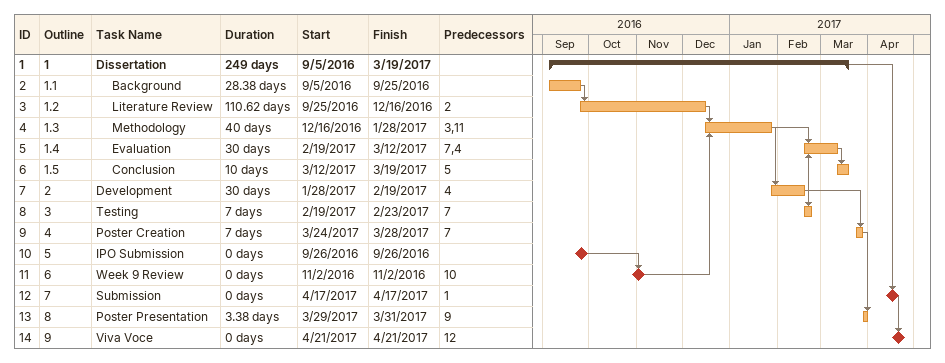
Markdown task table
| ID | WBS | Task | Duration | Start | Finish | Predecessors |
|---|---|---|---|---|---|---|
| 1 | 1 | **Dissertation** | 249d | 2016-09-05 | 2017-03-19 |  |
| 2 | 1.1 | Background | 28.38d | 2016-09-05 | 2016-09-25 |  |
| 3 | 1.2 | Literature Review | 110.62d | 2016-09-25 | 2016-12-16 | 2 |
| 4 | 1.3 | Methodology | 40d | 2016-12-16 | 2017-01-28 | 3, 11 |
| 5 | 1.4 | Evaluation | 30d | 2017-02-19 | 2017-03-12 | 7, 4 |
| 6 | 1.5 | Conclusion | 10d | 2017-03-12 | 2017-03-19 | 5 |
| 7 | 2 | Development | 30d | 2017-01-28 | 2017-02-19 | 4 |
| 8 | 3 | Testing | 7d | 2017-02-19 | 2017-02-23 | 7 |
| 9 | 4 | Poster Creation | 7d | 2017-03-24 | 2017-03-28 | 7 |
| 10 | 5 | IPO Submission | 0d | 2016-09-26 | 2016-09-26 |  |
| 11 | 6 | Week 9 Review | 0d | 2016-11-02 | 2016-11-02 | 10 |
| 12 | 7 | Submission | 0d | 2017-04-17 | 2017-04-17 | 1 |
| 13 | 8 | Poster Presentation | 3.38d | 2017-03-29 | 2017-03-31 | 9 |
| 14 | 9 | Viva Voce | 0d | 2017-04-21 | 2017-04-21 | 12 |
